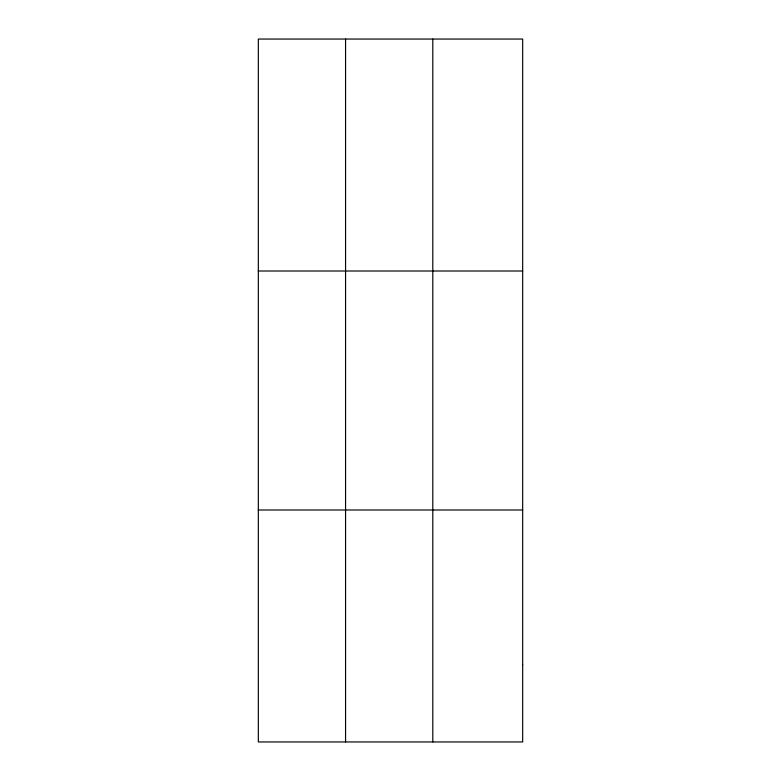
<?xml version="1.0" encoding="UTF-8"?>
<svg xmlns="http://www.w3.org/2000/svg" width="781" height="781" viewBox="0 0 781 781"><rect width="100%" height="100%" fill="white"/><g stroke="black" fill="none" stroke-linecap="round" stroke-linejoin="round"><path stroke-width="1.17" d="M345.563 39.05L345.563 741.95M432.791 39.05L432.791 741.95M258.326 271.007L522.674 271.007M258.326 509.993L522.674 509.993M522.674 664.631L522.674 741.95L258.326 741.95L258.326 39.05L522.674 39.05L522.674 664.631"/></g></svg>
